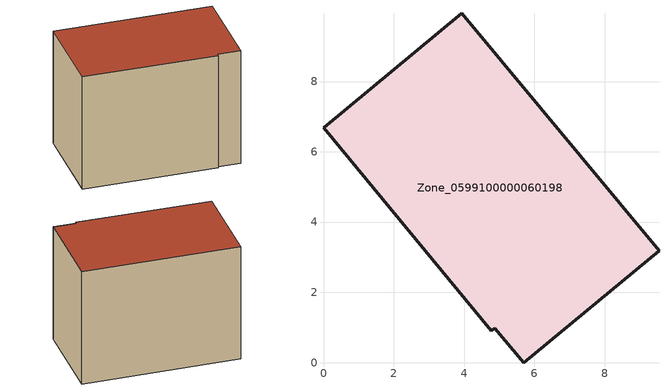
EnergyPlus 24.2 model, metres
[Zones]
Zone_0599100000060198
 floor ground (C_G): 4.88,0.98 4.78,0.9 0,6.69 3.93,9.94 9.55,3.18 5.7,0 z0
 wall outside (C_F): 3.93,9.94 0,6.69 4.78,0.9 4.88,0.98 5.7,0 9.55,3.18 3.93,9.94 z0:6.81
 roof outside (C_R): 5.7,0 9.55,3.18 3.93,9.94 0,6.69 4.78,0.9 4.88,0.98 z6.81
[BUILDING]
Pand.0599100000060198: North Axis=0; Terrain=City; Loads Convergence Tolerance Value=0.04; Temperature Convergence Tolerance Value=0.4; Solar Distribution=FullExterior; Maximum Number of Warmup Days=25; Minimum Number of Warmup Days=1
[Site:Location]
Rotterdam.The.Hague.AP_ZH_NLD Design_Conditions: Latitude=51.96; Longitude=4.45; Time Zone=1; Elevation=-4.5
[SITE:GROUNDTEMPERATURE:BUILDINGSURFACE]
18, 18, 18, 18, 18, 18, 18, 18, 18, 18, 18, 18
[MATERIAL] Thermal Absorptance=0.9; Solar Absorptance=0.7; Visible Absorptance=0.7
Name | Roughness | Thickness | Conductivity | Density | Specific Heat
G.TC.1946 | MediumSmooth | 0.15 | 1 | 540 | 1210
F.TC.1946 | Rough | 0.3 | 0.857143 | 1920 | 840
R.TC.1946 | MediumRough | 0.2 | 0.909091 | 1500 | 1000
[CONSTRUCTION]
C_G: G.TC.1946
C_F: F.TC.1946
C_R: R.TC.1946
[ZONE]
Zone_0599100000060198: Type=1; Multiplier=1; Ceiling Height=Autocalculate; Volume=Autocalculate; Floor Area=autocalculate; Part of Total Floor Area=Yes
[ZONEINFILTRATION:DESIGNFLOWRATE]
Infil_Zone_0599100000060198: Zone or ZoneList or Space or SpaceList=Zone_0599100000060198; Schedule=AlwaysOn; Design Flow Rate Calculation Method=Flow/Area; Flow Rate per Floor Area=0.003; Constant Term Coefficient=1; Temperature Term Coefficient=0; Velocity Term Coefficient=0; Velocity Squared Term Coefficient=0
[HVACTEMPLATE:ZONE:IDEALLOADSAIRSYSTEM]
Zone_0599100000060198: Maximum Heating Supply Air Temperature=50; Minimum Cooling Supply Air Temperature=13; Maximum Heating Supply Air Humidity Ratio=0.0156; Minimum Cooling Supply Air Humidity Ratio=0.0077; Heating Limit=NoLimit; Cooling Limit=NoLimit; Dehumidification Control Type=ConstantSensibleHeatRatio; Cooling Sensible Heat Ratio=0.7; Dehumidification Setpoint=60; Humidification Control Type=None; Humidification Setpoint=30; Outdoor Air Method=None; Outdoor Air Flow Rate per Person=0.00944; Outdoor Air Flow Rate per Zone Floor Area=0; Outdoor Air Flow Rate per Zone=0; Demand Controlled Ventilation Type=None; Outdoor Air Economizer Type=NoEconomizer; Heat Recovery Type=None; Sensible Heat Recovery Effectiveness=0.7; Latent Heat Recovery Effectiveness=0.65
[ZONECONTROL:THERMOSTAT]
ThermostatControl_Zone_0599100000060198: Zone or ZoneList=Zone_0599100000060198; Control Type Schedule=DualSetpointControlType; Control 1=Thermostat_Zone_0599100000060198; Temperature Difference Between Cutout And Setpoint=0
[THERMOSTATSETPOINT:DUALSETPOINT]
Thermostat_Zone_0599100000060198: Heating Setpoint Temperature Schedule=HeatingSetpoint_Zone_0599100000060198; Cooling Setpoint Temperature Schedule=CoolingSetpoint_Zone_0599100000060198
[SCHEDULE:COMPACT]
HeatingSetpoint_Zone_0599100000060198: Through: 12/31, For: AllDays, Until: 24:00, 21
CoolingSetpoint_Zone_0599100000060198: Through: 12/31, For: AllDays, Until: 24:00, 24
DualSetpointControlType: Through: 12/31, For: AllDays, Until: 24:00, 4
AlwaysOn: Through: 12/31, For: AllDays, Until: 24:00, 1
